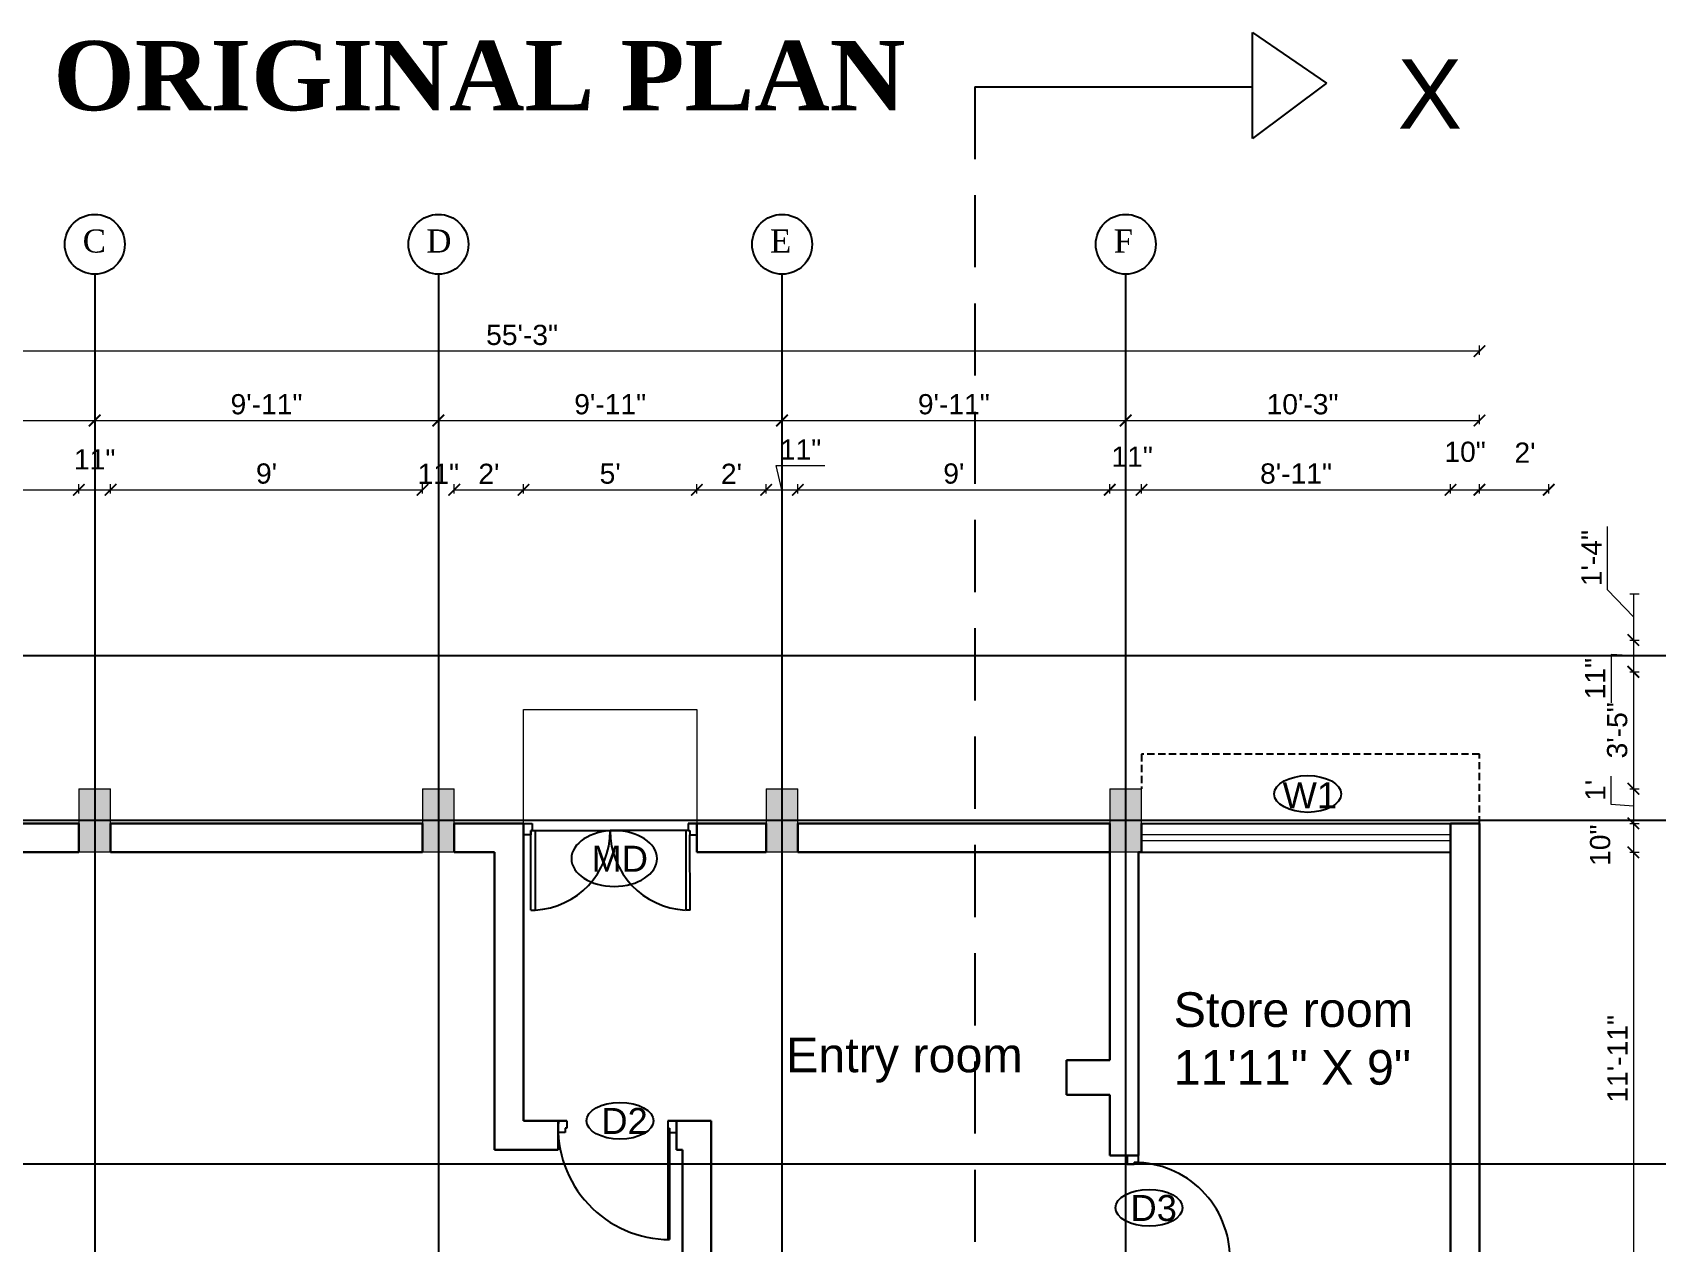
# Model space of a CAD drawing. Header units: inches. Extents: x -6800 to 96653, y -25814 to 17379.
# Drawn here: x 39382 to 39944, y 2155 to 2574 of the extents above; entities that cross this region are included whole.
import ezdxf

# ---------------------------------------------------------------- set-up
doc = ezdxf.new("R2010")
doc.units = ezdxf.units.IN
doc.header["$MEASUREMENT"] = 0
doc.header["$PDMODE"] = 34
doc.linetypes.add('CENTER2', pattern=[28.575, 19.05, -3.175, 3.175, -3.175])
doc.linetypes.add('DASHED2', pattern=[0.375, 0.25, -0.125])
for name, color, linetype, lineweight in [('dimension', 50, 'Continuous', 20), ('dimension @ 1', 50, 'Continuous', 20), ('Stairs', 60, 'Continuous', 13), ('Wall', 90, 'Continuous', 30), ('Win ele', 211, 'Continuous', 15), ('windows', 4, 'Continuous', 13)]:
    doc.layers.add(name, color=color, linetype=linetype, lineweight=lineweight)
doc.layers.add('doors', color=52, linetype='Continuous')
doc.layers.add('grid', color=251, linetype='Continuous')
doc.styles.get("Standard").update_dxf_attribs({"font": 'arial.ttf'})
doc.dimstyles.get("Standard").update_dxf_attribs({"dimtxt": 7, "dimasz": 4, "dimexe": 2, "dimexo": 2, "dimgap": 2, "dimtad": 1, "dimdec": 0, "dimzin": 0, "dimdsep": 46, "dimlunit": 4, "dimtxsty": 'Standard', "dimblk": 'ARCHTICK', "dimcen": 0.25, "dimclrd": 256, "dimclre": 256, "dimclrt": 256, "dimadec": 0, "dimazin": 0, "dimtfac": 1, "dimtdec": 0, "dimtofl": 0, "dimtmove": 0, "dimatfit": 3, "dimfxl": 1, "dimfxlon": 1, "dimtolj": 1, "dimtzin": 0, "dimlwd": -1, "dimlwe": -1, "dimarcsym": 1})

# ---------------------------------------------------------------- blocks, each defined once
blk = doc.blocks.new('_ArchTick')
at = {"color": 0, "linetype": 'ByBlock', "const_width": 0.15}
blk.add_lwpolyline([(-0.5, -0.5), (0.5, 0.5)], dxfattribs=at)
blk = doc.blocks.new('*D539')
at = {"layer": 'Defpoints', "color": 0, "transparency": 16777216}
for p in [(39403.57, 2439.4), (39403.57, 2439.4), (39284.57, 2311.86)]:
    blk.add_point(p, dxfattribs=at)
at = {"layer": 'dimension', "transparency": 16777216}
for p, q in [((39284.57, 2438.15), (39284.57, 2441.4)), ((39403.57, 2439.4), (39403.57, 2441.4)), ((39284.57, 2439.4), (39403.57, 2439.4))]:
    blk.add_line(p, q, dxfattribs=at)
at = {"layer": 'dimension', "transparency": 16777216, "xscale": 4, "yscale": 4, "zscale": 4, "rotation": 180}
blk.add_blockref('_ArchTick', (39284.57, 2439.4), dxfattribs=at)
at = {"layer": 'dimension', "transparency": 16777216, "xscale": 4, "yscale": 4, "zscale": 4}
blk.add_blockref('_ArchTick', (39403.57, 2439.4), dxfattribs=at)
at = {"layer": 'dimension', "transparency": 16777216, "insert": (39344.07, 2444.98), "char_height": 7, "attachment_point": 5}
blk.add_mtext('\\A1;9\'-11"', dxfattribs=at)
blk = doc.blocks.new('*D538')
at = {"layer": 'Defpoints', "color": 0, "transparency": 16777216}
for p in [(39403.57, 2439.4), (39522.57, 2439.4), (39522.57, 2439.4)]:
    blk.add_point(p, dxfattribs=at)
at = {"layer": 'dimension', "transparency": 16777216}
for p, q in [((39403.57, 2439.4), (39403.57, 2441.4)), ((39522.57, 2439.4), (39522.57, 2441.4)), ((39403.57, 2439.4), (39522.57, 2439.4))]:
    blk.add_line(p, q, dxfattribs=at)
at = {"layer": 'dimension', "transparency": 16777216, "xscale": 4, "yscale": 4, "zscale": 4, "rotation": 180}
blk.add_blockref('_ArchTick', (39403.57, 2439.4), dxfattribs=at)
at = {"layer": 'dimension', "transparency": 16777216, "xscale": 4, "yscale": 4, "zscale": 4}
blk.add_blockref('_ArchTick', (39522.57, 2439.4), dxfattribs=at)
at = {"layer": 'dimension', "transparency": 16777216, "insert": (39463.07, 2444.98), "char_height": 7, "attachment_point": 5}
blk.add_mtext('\\A1;9\'-11"', dxfattribs=at)
blk = doc.blocks.new('*D537')
at = {"layer": 'Defpoints', "color": 0, "transparency": 16777216}
for p in [(39522.57, 2439.4), (39641.57, 2439.4), (39641.57, 2439.4)]:
    blk.add_point(p, dxfattribs=at)
at = {"layer": 'dimension', "transparency": 16777216}
for p, q in [((39522.57, 2439.4), (39522.57, 2441.4)), ((39641.57, 2439.4), (39641.57, 2441.4)), ((39522.57, 2439.4), (39641.57, 2439.4))]:
    blk.add_line(p, q, dxfattribs=at)
at = {"layer": 'dimension', "transparency": 16777216, "xscale": 4, "yscale": 4, "zscale": 4, "rotation": 180}
blk.add_blockref('_ArchTick', (39522.57, 2439.4), dxfattribs=at)
at = {"layer": 'dimension', "transparency": 16777216, "xscale": 4, "yscale": 4, "zscale": 4}
blk.add_blockref('_ArchTick', (39641.57, 2439.4), dxfattribs=at)
at = {"layer": 'dimension', "transparency": 16777216, "insert": (39582.07, 2444.98), "char_height": 7, "attachment_point": 5}
blk.add_mtext('\\A1;9\'-11"', dxfattribs=at)
blk = doc.blocks.new('*D536')
at = {"layer": 'Defpoints', "color": 0, "transparency": 16777216}
for p in [(39641.57, 2439.4), (39760.57, 2439.4), (39760.57, 2439.4)]:
    blk.add_point(p, dxfattribs=at)
at = {"layer": 'dimension', "transparency": 16777216}
for p, q in [((39641.57, 2439.4), (39641.57, 2441.4)), ((39760.57, 2439.4), (39760.57, 2441.4)), ((39641.57, 2439.4), (39760.57, 2439.4))]:
    blk.add_line(p, q, dxfattribs=at)
at = {"layer": 'dimension', "transparency": 16777216, "xscale": 4, "yscale": 4, "zscale": 4, "rotation": 180}
blk.add_blockref('_ArchTick', (39641.57, 2439.4), dxfattribs=at)
at = {"layer": 'dimension', "transparency": 16777216, "xscale": 4, "yscale": 4, "zscale": 4}
blk.add_blockref('_ArchTick', (39760.57, 2439.4), dxfattribs=at)
at = {"layer": 'dimension', "transparency": 16777216, "insert": (39701.07, 2444.98), "char_height": 7, "attachment_point": 5}
blk.add_mtext('\\A1;9\'-11"', dxfattribs=at)
blk = doc.blocks.new('*D535')
at = {"layer": 'Defpoints', "color": 0, "transparency": 16777216}
for p in [(39760.57, 2439.4), (39883.07, 2439.4), (39883.07, 2274.31)]:
    blk.add_point(p, dxfattribs=at)
at = {"layer": 'dimension', "transparency": 16777216}
for p, q in [((39760.57, 2439.4), (39760.57, 2441.4)), ((39883.07, 2438.15), (39883.07, 2441.4)), ((39760.57, 2439.4), (39883.07, 2439.4))]:
    blk.add_line(p, q, dxfattribs=at)
at = {"layer": 'dimension', "transparency": 16777216, "xscale": 4, "yscale": 4, "zscale": 4, "rotation": 180}
blk.add_blockref('_ArchTick', (39760.57, 2439.4), dxfattribs=at)
at = {"layer": 'dimension', "transparency": 16777216, "xscale": 4, "yscale": 4, "zscale": 4}
blk.add_blockref('_ArchTick', (39883.07, 2439.4), dxfattribs=at)
at = {"layer": 'dimension', "transparency": 16777216, "insert": (39821.82, 2444.98), "char_height": 7, "attachment_point": 5}
blk.add_mtext('\\A1;10\'-3"', dxfattribs=at)
blk = doc.blocks.new('*D534')
at = {"layer": 'Defpoints', "color": 0, "transparency": 16777216}
for p in [(39220.07, 2463.4), (39220.07, 2275.31), (39883.07, 2275.31)]:
    blk.add_point(p, dxfattribs=at)
at = {"layer": 'dimension', "transparency": 16777216}
for p, q in [((39220.07, 2462.15), (39220.07, 2465.4)), ((39883.07, 2463.4), (39220.07, 2463.4)), ((39883.07, 2462.15), (39883.07, 2465.4))]:
    blk.add_line(p, q, dxfattribs=at)
at = {"layer": 'dimension', "transparency": 16777216, "xscale": 4, "yscale": 4, "zscale": 4, "rotation": 180}
blk.add_blockref('_ArchTick', (39220.07, 2463.4), dxfattribs=at)
at = {"layer": 'dimension', "transparency": 16777216, "xscale": 4, "yscale": 4, "zscale": 4}
blk.add_blockref('_ArchTick', (39883.07, 2463.4), dxfattribs=at)
at = {"layer": 'dimension', "transparency": 16777216, "insert": (39551.57, 2468.98), "char_height": 7, "attachment_point": 5}
blk.add_mtext('\\A1;55\'-3"', dxfattribs=at)
blk = doc.blocks.new('*D530')
at = {"layer": 'Defpoints', "color": 0, "transparency": 16777216}
for p in [(39398.07, 2415.4), (39290.07, 2289.86), (39398.07, 2289.86)]:
    blk.add_point(p, dxfattribs=at)
at = {"layer": 'dimension', "transparency": 16777216}
for p, q in [((39290.07, 2414.15), (39290.07, 2417.4)), ((39290.07, 2415.4), (39398.07, 2415.4)), ((39398.07, 2414.15), (39398.07, 2417.4))]:
    blk.add_line(p, q, dxfattribs=at)
at = {"layer": 'dimension', "transparency": 16777216, "xscale": 4, "yscale": 4, "zscale": 4, "rotation": 180}
blk.add_blockref('_ArchTick', (39290.07, 2415.4), dxfattribs=at)
at = {"layer": 'dimension', "transparency": 16777216, "xscale": 4, "yscale": 4, "zscale": 4}
blk.add_blockref('_ArchTick', (39398.07, 2415.4), dxfattribs=at)
at = {"layer": 'dimension', "transparency": 16777216, "insert": (39344.07, 2420.98), "char_height": 7, "attachment_point": 5}
blk.add_mtext("\\A1;9'", dxfattribs=at)
blk = doc.blocks.new('*D529')
at = {"layer": 'Defpoints', "color": 0, "transparency": 16777216}
for p in [(39409.07, 2415.4), (39398.07, 2289.86), (39409.07, 2289.86)]:
    blk.add_point(p, dxfattribs=at)
at = {"layer": 'dimension', "transparency": 16777216}
for p, q in [((39398.07, 2414.15), (39398.07, 2417.4)), ((39398.07, 2415.4), (39409.07, 2415.4)), ((39409.07, 2414.15), (39409.07, 2417.4))]:
    blk.add_line(p, q, dxfattribs=at)
at = {"layer": 'dimension', "transparency": 16777216, "xscale": 4, "yscale": 4, "zscale": 4, "rotation": 180}
blk.add_blockref('_ArchTick', (39398.07, 2415.4), dxfattribs=at)
at = {"layer": 'dimension', "transparency": 16777216, "xscale": 4, "yscale": 4, "zscale": 4}
blk.add_blockref('_ArchTick', (39409.07, 2415.4), dxfattribs=at)
at = {"layer": 'dimension', "transparency": 16777216, "insert": (39403.57, 2425.94), "char_height": 7, "attachment_point": 5}
blk.add_mtext('\\A1;11"', dxfattribs=at)
blk = doc.blocks.new('*D528')
at = {"layer": 'Defpoints', "color": 0, "transparency": 16777216}
for p in [(39517.07, 2415.4), (39409.07, 2289.86), (39517.07, 2289.86)]:
    blk.add_point(p, dxfattribs=at)
at = {"layer": 'dimension', "transparency": 16777216}
for p, q in [((39409.07, 2414.15), (39409.07, 2417.4)), ((39409.07, 2415.4), (39517.07, 2415.4)), ((39517.07, 2414.15), (39517.07, 2417.4))]:
    blk.add_line(p, q, dxfattribs=at)
at = {"layer": 'dimension', "transparency": 16777216, "xscale": 4, "yscale": 4, "zscale": 4, "rotation": 180}
blk.add_blockref('_ArchTick', (39409.07, 2415.4), dxfattribs=at)
at = {"layer": 'dimension', "transparency": 16777216, "xscale": 4, "yscale": 4, "zscale": 4}
blk.add_blockref('_ArchTick', (39517.07, 2415.4), dxfattribs=at)
at = {"layer": 'dimension', "transparency": 16777216, "insert": (39463.07, 2420.98), "char_height": 7, "attachment_point": 5}
blk.add_mtext("\\A1;9'", dxfattribs=at)
blk = doc.blocks.new('*D527')
at = {"layer": 'Defpoints', "color": 0, "transparency": 16777216}
for p in [(39528.07, 2415.4), (39517.07, 2289.86), (39528.07, 2289.86)]:
    blk.add_point(p, dxfattribs=at)
at = {"layer": 'dimension', "transparency": 16777216}
for p, q in [((39517.07, 2414.15), (39517.07, 2417.4)), ((39528.07, 2414.15), (39528.07, 2417.4))]:
    blk.add_line(p, q, dxfattribs=at)
at = {"layer": 'dimension', "transparency": 16777216, "insert": (39522.57, 2420.92), "char_height": 7, "attachment_point": 5}
blk.add_mtext('\\A1;11"', dxfattribs=at)
blk = doc.blocks.new('*D526')
at = {"layer": 'Defpoints', "color": 0, "transparency": 16777216}
for p in [(39552.07, 2415.4), (39552.07, 2299.86), (39528.07, 2289.86)]:
    blk.add_point(p, dxfattribs=at)
at = {"layer": 'dimension', "transparency": 16777216}
for p, q in [((39528.07, 2414.15), (39528.07, 2417.4)), ((39528.07, 2415.4), (39552.07, 2415.4)), ((39552.07, 2414.15), (39552.07, 2417.4))]:
    blk.add_line(p, q, dxfattribs=at)
at = {"layer": 'dimension', "transparency": 16777216, "xscale": 4, "yscale": 4, "zscale": 4, "rotation": 180}
blk.add_blockref('_ArchTick', (39528.07, 2415.4), dxfattribs=at)
at = {"layer": 'dimension', "transparency": 16777216, "xscale": 4, "yscale": 4, "zscale": 4}
blk.add_blockref('_ArchTick', (39552.07, 2415.4), dxfattribs=at)
at = {"layer": 'dimension', "transparency": 16777216, "insert": (39540.07, 2420.92), "char_height": 7, "attachment_point": 5}
blk.add_mtext("\\A1;2'", dxfattribs=at)
blk = doc.blocks.new('*D525')
at = {"layer": 'Defpoints', "color": 0, "transparency": 16777216}
for p in [(39612.07, 2415.4), (39552.07, 2299.86), (39612.07, 2289.86)]:
    blk.add_point(p, dxfattribs=at)
at = {"layer": 'dimension', "transparency": 16777216}
for p, q in [((39552.07, 2414.15), (39552.07, 2417.4)), ((39552.07, 2415.4), (39612.07, 2415.4)), ((39612.07, 2414.15), (39612.07, 2417.4))]:
    blk.add_line(p, q, dxfattribs=at)
at = {"layer": 'dimension', "transparency": 16777216, "xscale": 4, "yscale": 4, "zscale": 4, "rotation": 180}
blk.add_blockref('_ArchTick', (39552.07, 2415.4), dxfattribs=at)
at = {"layer": 'dimension', "transparency": 16777216, "xscale": 4, "yscale": 4, "zscale": 4}
blk.add_blockref('_ArchTick', (39612.07, 2415.4), dxfattribs=at)
at = {"layer": 'dimension', "transparency": 16777216, "insert": (39582.07, 2420.96), "char_height": 7, "attachment_point": 5}
blk.add_mtext("\\A1;5'", dxfattribs=at)
blk = doc.blocks.new('*D524')
at = {"layer": 'Defpoints', "color": 0, "transparency": 16777216}
for p in [(39636.07, 2415.4), (39612.07, 2289.86), (39636.07, 2289.86)]:
    blk.add_point(p, dxfattribs=at)
at = {"layer": 'dimension', "transparency": 16777216}
for p, q in [((39612.07, 2414.15), (39612.07, 2417.4)), ((39612.07, 2415.4), (39636.07, 2415.4)), ((39636.07, 2414.15), (39636.07, 2417.4))]:
    blk.add_line(p, q, dxfattribs=at)
at = {"layer": 'dimension', "transparency": 16777216, "xscale": 4, "yscale": 4, "zscale": 4, "rotation": 180}
blk.add_blockref('_ArchTick', (39612.07, 2415.4), dxfattribs=at)
at = {"layer": 'dimension', "transparency": 16777216, "xscale": 4, "yscale": 4, "zscale": 4}
blk.add_blockref('_ArchTick', (39636.07, 2415.4), dxfattribs=at)
at = {"layer": 'dimension', "transparency": 16777216, "insert": (39624.07, 2420.92), "char_height": 7, "attachment_point": 5}
blk.add_mtext("\\A1;2'", dxfattribs=at)
blk = doc.blocks.new('*D523')
at = {"layer": 'Defpoints', "color": 0, "transparency": 16777216}
for p in [(39647.07, 2415.4), (39636.07, 2289.86), (39647.07, 2289.86)]:
    blk.add_point(p, dxfattribs=at)
at = {"layer": 'dimension', "transparency": 16777216}
for p, q in [((39641.57, 2415.4), (39639.57, 2423.82)), ((39639.57, 2423.82), (39656.4, 2423.82)), ((39636.07, 2414.15), (39636.07, 2417.4)), ((39636.07, 2415.4), (39647.07, 2415.4)), ((39647.07, 2414.15), (39647.07, 2417.4))]:
    blk.add_line(p, q, dxfattribs=at)
at = {"layer": 'dimension', "transparency": 16777216, "xscale": 4, "yscale": 4, "zscale": 4, "rotation": 180}
blk.add_blockref('_ArchTick', (39636.07, 2415.4), dxfattribs=at)
at = {"layer": 'dimension', "transparency": 16777216, "xscale": 4, "yscale": 4, "zscale": 4}
blk.add_blockref('_ArchTick', (39647.07, 2415.4), dxfattribs=at)
at = {"layer": 'dimension', "transparency": 16777216, "insert": (39647.99, 2429.34), "char_height": 7, "attachment_point": 5}
blk.add_mtext('\\A1;11"', dxfattribs=at)
blk = doc.blocks.new('*D522')
at = {"layer": 'Defpoints', "color": 0, "transparency": 16777216}
for p in [(39755.07, 2415.4), (39647.07, 2289.86), (39755.07, 2289.86)]:
    blk.add_point(p, dxfattribs=at)
at = {"layer": 'dimension', "transparency": 16777216}
for p, q in [((39647.07, 2414.15), (39647.07, 2417.4)), ((39647.07, 2415.4), (39755.07, 2415.4)), ((39755.07, 2414.15), (39755.07, 2417.4))]:
    blk.add_line(p, q, dxfattribs=at)
at = {"layer": 'dimension', "transparency": 16777216, "xscale": 4, "yscale": 4, "zscale": 4, "rotation": 180}
blk.add_blockref('_ArchTick', (39647.07, 2415.4), dxfattribs=at)
at = {"layer": 'dimension', "transparency": 16777216, "xscale": 4, "yscale": 4, "zscale": 4}
blk.add_blockref('_ArchTick', (39755.07, 2415.4), dxfattribs=at)
at = {"layer": 'dimension', "transparency": 16777216, "insert": (39701.07, 2420.98), "char_height": 7, "attachment_point": 5}
blk.add_mtext("\\A1;9'", dxfattribs=at)
blk = doc.blocks.new('*D521')
at = {"layer": 'Defpoints', "color": 0, "transparency": 16777216}
for p in [(39766.07, 2415.4), (39755.07, 2274.31), (39766.07, 2274.31)]:
    blk.add_point(p, dxfattribs=at)
at = {"layer": 'dimension', "transparency": 16777216}
for p, q in [((39755.07, 2414.15), (39755.07, 2417.4)), ((39755.07, 2415.4), (39766.07, 2415.4)), ((39766.07, 2414.15), (39766.07, 2417.4))]:
    blk.add_line(p, q, dxfattribs=at)
at = {"layer": 'dimension', "transparency": 16777216, "xscale": 4, "yscale": 4, "zscale": 4, "rotation": 180}
blk.add_blockref('_ArchTick', (39755.07, 2415.4), dxfattribs=at)
at = {"layer": 'dimension', "transparency": 16777216, "xscale": 4, "yscale": 4, "zscale": 4}
blk.add_blockref('_ArchTick', (39766.07, 2415.4), dxfattribs=at)
at = {"layer": 'dimension', "transparency": 16777216, "insert": (39762.82, 2426.85), "char_height": 7, "attachment_point": 5}
blk.add_mtext('\\A1;11"', dxfattribs=at)
blk = doc.blocks.new('*D520')
at = {"layer": 'Defpoints', "color": 0, "transparency": 16777216}
for p in [(39873.07, 2415.4), (39766.07, 2274.31), (39873.07, 2274.31)]:
    blk.add_point(p, dxfattribs=at)
at = {"layer": 'dimension', "transparency": 16777216}
for p, q in [((39766.07, 2414.15), (39766.07, 2417.4)), ((39766.07, 2415.4), (39873.07, 2415.4)), ((39873.07, 2414.15), (39873.07, 2417.4))]:
    blk.add_line(p, q, dxfattribs=at)
at = {"layer": 'dimension', "transparency": 16777216, "xscale": 4, "yscale": 4, "zscale": 4, "rotation": 180}
blk.add_blockref('_ArchTick', (39766.07, 2415.4), dxfattribs=at)
at = {"layer": 'dimension', "transparency": 16777216, "xscale": 4, "yscale": 4, "zscale": 4}
blk.add_blockref('_ArchTick', (39873.07, 2415.4), dxfattribs=at)
at = {"layer": 'dimension', "transparency": 16777216, "insert": (39819.57, 2420.98), "char_height": 7, "attachment_point": 5}
blk.add_mtext('\\A1;8\'-11"', dxfattribs=at)
blk = doc.blocks.new('*D519')
at = {"layer": 'Defpoints', "color": 0, "transparency": 16777216}
for p in [(39883.07, 2415.4), (39873.07, 2274.31), (39883.07, 2274.31)]:
    blk.add_point(p, dxfattribs=at)
at = {"layer": 'dimension', "transparency": 16777216}
for p, q in [((39873.07, 2414.15), (39873.07, 2417.4)), ((39873.07, 2415.4), (39883.07, 2415.4)), ((39883.07, 2414.15), (39883.07, 2417.4))]:
    blk.add_line(p, q, dxfattribs=at)
at = {"layer": 'dimension', "transparency": 16777216, "xscale": 4, "yscale": 4, "zscale": 4, "rotation": 180}
blk.add_blockref('_ArchTick', (39873.07, 2415.4), dxfattribs=at)
at = {"layer": 'dimension', "transparency": 16777216, "xscale": 4, "yscale": 4, "zscale": 4}
blk.add_blockref('_ArchTick', (39883.07, 2415.4), dxfattribs=at)
at = {"layer": 'dimension', "transparency": 16777216, "insert": (39878.1, 2428.51), "char_height": 7, "attachment_point": 5}
blk.add_mtext('\\A1;10"', dxfattribs=at)
blk = doc.blocks.new('*D513')
at = {"layer": 'Defpoints', "color": 0, "transparency": 16777216}
for p in [(39257.44, 2379.36), (39984.37, 2379.36), (39257.44, 1893.36)]:
    blk.add_point(p, dxfattribs=at)
at = {"layer": 'dimension', "transparency": 16777216}
for p, q in [((39983.12, 2379.36), (39986.37, 2379.36)), ((39984.37, 1893.36), (39984.37, 2379.36)), ((39983.12, 1893.36), (39986.37, 1893.36))]:
    blk.add_line(p, q, dxfattribs=at)
at = {"layer": 'dimension', "transparency": 16777216, "xscale": 4, "yscale": 4, "zscale": 4}
for p, rotation in [((39984.37, 2379.36), 90), ((39984.37, 1893.36), 270)]:
    blk.add_blockref('_ArchTick', p, dxfattribs=dict(at, rotation=rotation))
at = {"layer": 'dimension', "transparency": 16777216, "insert": (39978.8, 2136.36), "char_height": 7, "attachment_point": 5, "rotation": 90}
blk.add_mtext('\\A1;40\'-6"', dxfattribs=at)
blk = doc.blocks.new('*D506')
at = {"layer": 'Defpoints', "color": 0, "transparency": 16777216}
for p in [(39257.44, 2379.36), (39257.44, 2363.36), (39936.37, 2363.36)]:
    blk.add_point(p, dxfattribs=at)
at = {"layer": 'dimension', "transparency": 16777216}
for p, q in [((39927.43, 2380.76), (39927.43, 2402.71)), ((39936.37, 2371.36), (39927.43, 2380.76)), ((39935.12, 2379.36), (39938.37, 2379.36)), ((39936.37, 2379.36), (39936.37, 2363.36)), ((39935.12, 2363.36), (39938.37, 2363.36))]:
    blk.add_line(p, q, dxfattribs=at)
at = {"layer": 'dimension', "transparency": 16777216, "insert": (39921.91, 2391.74), "char_height": 7, "attachment_point": 5, "rotation": 90}
blk.add_mtext('\\A1;1\'-4"', dxfattribs=at)
blk = doc.blocks.new('*D505')
at = {"layer": 'Defpoints', "color": 0, "transparency": 16777216}
for p in [(39279.07, 2363.36), (39279.07, 2352.36), (39936.37, 2352.36)]:
    blk.add_point(p, dxfattribs=at)
at = {"layer": 'dimension', "transparency": 16777216}
for p, q in [((39935.12, 2363.36), (39938.37, 2363.36)), ((39936.37, 2363.36), (39936.37, 2352.36)), ((39936.37, 2357.86), (39928.66, 2358.41)), ((39928.66, 2358.41), (39928.66, 2341.58)), ((39935.12, 2352.36), (39938.37, 2352.36))]:
    blk.add_line(p, q, dxfattribs=at)
at = {"layer": 'dimension', "transparency": 16777216, "xscale": 4, "yscale": 4, "zscale": 4}
for p, rotation in [((39936.37, 2363.36), 90), ((39936.37, 2352.36), 270)]:
    blk.add_blockref('_ArchTick', p, dxfattribs=dict(at, rotation=rotation))
at = {"layer": 'dimension', "transparency": 16777216, "insert": (39923.15, 2350), "char_height": 7, "attachment_point": 5, "rotation": 90}
blk.add_mtext('\\A1;11"', dxfattribs=at)
blk = doc.blocks.new('*D504')
at = {"layer": 'Defpoints', "color": 0, "transparency": 16777216}
for p in [(39279.07, 2352.36), (39279.07, 2311.86), (39936.37, 2311.86)]:
    blk.add_point(p, dxfattribs=at)
at = {"layer": 'dimension', "transparency": 16777216}
for p, q in [((39935.12, 2352.36), (39938.37, 2352.36)), ((39936.37, 2352.36), (39936.37, 2311.86)), ((39935.12, 2311.86), (39938.37, 2311.86))]:
    blk.add_line(p, q, dxfattribs=at)
at = {"layer": 'dimension', "transparency": 16777216, "xscale": 4, "yscale": 4, "zscale": 4}
for p, rotation in [((39936.37, 2352.36), 90), ((39936.37, 2311.86), 270)]:
    blk.add_blockref('_ArchTick', p, dxfattribs=dict(at, rotation=rotation))
at = {"layer": 'dimension', "transparency": 16777216, "insert": (39930.8, 2332.11), "char_height": 7, "attachment_point": 5, "rotation": 90}
blk.add_mtext('\\A1;3\'-5"', dxfattribs=at)
blk = doc.blocks.new('*D503')
at = {"layer": 'Defpoints', "color": 0, "transparency": 16777216}
for p in [(39279.07, 2311.86), (39861.44, 2299.86), (39936.37, 2299.86)]:
    blk.add_point(p, dxfattribs=at)
at = {"layer": 'dimension', "transparency": 16777216}
for p, q in [((39928.7, 2306.44), (39928.7, 2316.22)), ((39935.12, 2311.86), (39938.37, 2311.86)), ((39936.37, 2311.86), (39936.37, 2299.86)), ((39936.37, 2305.86), (39928.7, 2306.44)), ((39935.12, 2299.86), (39938.37, 2299.86))]:
    blk.add_line(p, q, dxfattribs=at)
at = {"layer": 'dimension', "transparency": 16777216, "xscale": 4, "yscale": 4, "zscale": 4}
for p, rotation in [((39936.37, 2311.86), 90), ((39936.37, 2299.86), 270)]:
    blk.add_blockref('_ArchTick', p, dxfattribs=dict(at, rotation=rotation))
at = {"layer": 'dimension', "transparency": 16777216, "insert": (39923.19, 2311.33), "char_height": 7, "attachment_point": 5, "rotation": 90}
blk.add_mtext("\\A1;1'", dxfattribs=at)
blk = doc.blocks.new('*D502')
at = {"layer": 'Defpoints', "color": 0, "transparency": 16777216}
for p in [(39861.44, 2299.86), (39744.44, 2289.86), (39936.37, 2289.86)]:
    blk.add_point(p, dxfattribs=at)
at = {"layer": 'dimension', "transparency": 16777216}
for p, q in [((39935.12, 2299.86), (39938.37, 2299.86)), ((39936.37, 2299.86), (39936.37, 2289.86)), ((39935.12, 2289.86), (39938.37, 2289.86))]:
    blk.add_line(p, q, dxfattribs=at)
at = {"layer": 'dimension', "transparency": 16777216, "xscale": 4, "yscale": 4, "zscale": 4}
for p, rotation in [((39936.37, 2299.86), 90), ((39936.37, 2289.86), 270)]:
    blk.add_blockref('_ArchTick', p, dxfattribs=dict(at, rotation=rotation))
at = {"layer": 'dimension', "transparency": 16777216, "insert": (39924.91, 2292.32), "char_height": 7, "attachment_point": 5, "rotation": 90}
blk.add_mtext('\\A1;10"', dxfattribs=at)
blk = doc.blocks.new('*D501')
at = {"layer": 'Defpoints', "color": 0, "transparency": 16777216}
for p in [(39744.44, 2289.86), (39851.44, 2146.86), (39936.37, 2146.86)]:
    blk.add_point(p, dxfattribs=at)
at = {"layer": 'dimension', "transparency": 16777216}
for p, q in [((39935.12, 2289.86), (39938.37, 2289.86)), ((39936.37, 2289.86), (39936.37, 2146.86)), ((39935.12, 2146.86), (39938.37, 2146.86))]:
    blk.add_line(p, q, dxfattribs=at)
at = {"layer": 'dimension', "transparency": 16777216, "xscale": 4, "yscale": 4, "zscale": 4}
for p, rotation in [((39936.37, 2289.86), 90), ((39936.37, 2146.86), 270)]:
    blk.add_blockref('_ArchTick', p, dxfattribs=dict(at, rotation=rotation))
at = {"layer": 'dimension', "transparency": 16777216, "insert": (39930.86, 2218.36), "char_height": 7, "attachment_point": 5, "rotation": 90}
blk.add_mtext('\\A1;11\'-11"', dxfattribs=at)
blk = doc.blocks.new('*D487')
at = {"layer": 'Defpoints', "color": 0, "transparency": 16777216}
for p in [(39147.26, 2176.36), (39220.07, 2176.36), (39607.07, 2073.86)]:
    blk.add_point(p, dxfattribs=at)
at = {"layer": 'dimension', "transparency": 16777216}
for p, q in [((39148.51, 2176.36), (39145.26, 2176.36)), ((39147.26, 2073.86), (39147.26, 2176.36)), ((39148.51, 2073.86), (39145.26, 2073.86))]:
    blk.add_line(p, q, dxfattribs=at)
at = {"layer": 'dimension', "transparency": 16777216, "xscale": 4, "yscale": 4, "zscale": 4}
for p, rotation in [((39147.26, 2176.36), 90), ((39147.26, 2073.86), 270)]:
    blk.add_blockref('_ArchTick', p, dxfattribs=dict(at, rotation=rotation))
at = {"layer": 'dimension', "transparency": 16777216, "insert": (39141.69, 2125.11), "char_height": 7, "attachment_point": 5, "rotation": 90}
blk.add_mtext('\\A1;8\'-7"', dxfattribs=at)
blk = doc.blocks.new('*D454')
at = {"layer": 'Defpoints', "color": 0, "transparency": 16777216}
for p in [(39907.07, 2415.4), (39883.07, 2123.86), (39907.07, 2123.86)]:
    blk.add_point(p, dxfattribs=at)
at = {"layer": 'dimension', "transparency": 16777216}
for p, q in [((39883.07, 2414.15), (39883.07, 2417.4)), ((39883.07, 2415.4), (39907.07, 2415.4)), ((39907.07, 2414.15), (39907.07, 2417.4))]:
    blk.add_line(p, q, dxfattribs=at)
at = {"layer": 'dimension', "transparency": 16777216, "xscale": 4, "yscale": 4, "zscale": 4, "rotation": 180}
blk.add_blockref('_ArchTick', (39883.07, 2415.4), dxfattribs=at)
at = {"layer": 'dimension', "transparency": 16777216, "xscale": 4, "yscale": 4, "zscale": 4}
blk.add_blockref('_ArchTick', (39907.07, 2415.4), dxfattribs=at)
at = {"layer": 'dimension', "transparency": 16777216, "insert": (39898.85, 2428.26), "char_height": 7, "attachment_point": 5}
blk.add_mtext("\\A1;2'", dxfattribs=at)

msp = doc.modelspace()

# ---------------------------------------------------------------- hatches: boundary and pattern name
at = {"layer": 'windows', "true_color": 0x9898cc, "transparency": 33554687}
h = msp.add_hatch(color=253, dxfattribs=at)
h.dxf.hatch_style = 1
h.paths.add_polyline_path([(39231.07, 2363.36), (39220.07, 2363.36), (39220.07, 2352.36), (39231.07, 2352.36)])
h.paths.add_polyline_path([(39290.07, 2363.36), (39279.07, 2363.36), (39279.07, 2352.36), (39290.07, 2352.36)])
h.paths.add_polyline_path([(39290.07, 2311.86), (39279.07, 2311.86), (39279.07, 2289.86), (39290.07, 2289.86)])
h.paths.add_polyline_path([(39231.07, 2306.36), (39220.07, 2306.36), (39220.07, 2295.36), (39231.07, 2295.36)])
h.paths.add_polyline_path([(39231.07, 2187.36), (39220.07, 2187.36), (39220.07, 2176.36), (39231.07, 2176.36)])
h.paths.add_polyline_path([(39231.07, 2068.36), (39220.07, 2068.36), (39220.07, 2057.36), (39231.07, 2057.36)])
h.paths.add_polyline_path([(39231.07, 1949.36), (39220.07, 1949.36), (39220.07, 1938.36), (39231.07, 1938.36)])
h.paths.add_polyline_path([(39290.07, 1953.86), (39279.07, 1953.86), (39279.07, 1931.86), (39290.07, 1931.86)])
h.paths.add_polyline_path([(39231.07, 1904.36), (39220.07, 1904.36), (39220.07, 1893.36), (39231.07, 1893.36)])
h.paths.add_polyline_path([(39290.07, 1904.36), (39279.07, 1904.36), (39279.07, 1893.36), (39290.07, 1893.36)])
h.paths.add_polyline_path([(39409.07, 1953.86), (39398.07, 1953.86), (39398.07, 1931.86), (39409.07, 1931.86)])
h.paths.add_polyline_path([(39528.07, 1953.86), (39517.07, 1953.86), (39517.07, 1931.86), (39528.07, 1931.86)])
h.paths.add_polyline_path([(39647.07, 1953.86), (39636.07, 1953.86), (39636.07, 1931.86), (39647.07, 1931.86)])
h.paths.add_polyline_path([(39766.07, 1953.86), (39755.07, 1953.86), (39755.07, 1931.86), (39766.07, 1931.86)])
h.paths.add_polyline_path([(39766.07, 2311.86), (39755.07, 2311.86), (39755.07, 2289.86), (39766.07, 2289.86)])
h.paths.add_polyline_path([(39647.07, 2311.86), (39636.07, 2311.86), (39636.07, 2289.86), (39647.07, 2289.86)])
h.paths.add_polyline_path([(39528.07, 2311.86), (39517.07, 2311.86), (39517.07, 2289.86), (39528.07, 2289.86)])
h.paths.add_polyline_path([(39409.07, 2311.86), (39398.07, 2311.86), (39398.07, 2289.86), (39409.07, 2289.86)])

# ---------------------------------------------------------------- linework, layer by layer
at = {"color": 5, "transparency": 33554687}
for p, q in [((39804.44, 2554.94), (39804.44, 2573.75)), ((39804.44, 2573.75), (39830.07, 2556.26)), ((39708.34, 2554.94), (39804.44, 2554.94)), ((39830.07, 2556.26), (39804.44, 2537.02)), ((39804.44, 2537.02), (39804.44, 2554.94))]:
    msp.add_line(p, q, dxfattribs=at)
at = {"color": 5, "linetype": 'DASHED2', "ltscale": 100, "transparency": 33554687}
msp.add_line((39708.34, 2554.94), (39708.34, 1700.45), dxfattribs=at)
at = {"linetype": 'DASHED2', "ltscale": 10, "transparency": 33554687}
for p, q in [((39883.07, 2323.86), (39766.07, 2323.86)), ((39766.07, 2323.86), (39766.07, 2311.86)), ((39883.07, 2299.86), (39883.07, 2323.86))]:
    msp.add_line(p, q, dxfattribs=at)
at = {"transparency": 33554687}
for p, q in [((39766.07, 2299.86), (39873.07, 2299.86)), ((39766.07, 2289.86), (39873.07, 2289.86))]:
    msp.add_line(p, q, dxfattribs=at)
for centre, major_axis, ratio, start_param, end_param in [((39823.62, 2310.06), (-11.6, 0), 0.548548, -3.141592653589793, 3.141592653589793), ((39583.49, 2287.7), (14.83, 0), 0.649303, -6.283185, 0), ((39585.46, 2196.9), (-11.6, 0), 0.548548, -3.141592653589793, 3.141592653589793), ((39768.68, 2166.76), (-11.6, 0), 0.548548, -3.141592653589793, 3.141592653589793)]:
    msp.add_ellipse(centre, major_axis=major_axis, ratio=ratio, start_param=start_param, end_param=end_param, dxfattribs=at)
at = {"layer": 'doors', "transparency": 33554687}
for p, q in [((39552.07, 2299.86), (39552.07, 2295.86)), ((39552.07, 2299.86), (39555.07, 2299.86)), ((39552.07, 2299.86), (39555.07, 2299.86)), ((39554.57, 2295.86), (39552.07, 2295.86)), ((39554.57, 2297.36), (39554.57, 2295.86)), ((39555.07, 2297.36), (39554.57, 2297.36)), ((39554.57, 2269.86), (39554.57, 2297.36)), ((39555.07, 2299.86), (39555.07, 2297.36)), ((39555.07, 2297.36), (39556.07, 2297.36)), ((39555.07, 2297.36), (39582.12, 2297.36)), ((39556.07, 2297.36), (39556.07, 2269.82)), ((39582.07, 2295.86), (39582.07, 2297.36)), ((39609.16, 2297.36), (39582.12, 2297.36)), ((39608.24, 2297.36), (39608.24, 2269.82)), ((39609.24, 2297.36), (39608.24, 2297.36)), ((39609.07, 2299.86), (39612.07, 2299.86)), ((39612.07, 2299.86), (39609.07, 2299.86)), ((39609.07, 2299.86), (39609.07, 2297.36)), ((39609.07, 2297.36), (39609.57, 2297.36)), ((39609.16, 2297.36), (39609.66, 2297.36)), ((39609.66, 2297.36), (39609.66, 2295.86)), ((39609.66, 2295.86), (39612.07, 2295.86)), ((39609.74, 2269.86), (39609.66, 2295.86)), ((39612.07, 2299.86), (39612.07, 2295.86)), ((39554.57, 2269.86), (39556.07, 2269.86)), ((39609.74, 2269.86), (39608.24, 2269.86)), ((39567.07, 2196.86), (39564.07, 2196.86)), ((39564.07, 2196.86), (39564.07, 2192.86)), ((39564.07, 2196.86), (39567.07, 2196.86)), ((39566.49, 2194.36), (39566.49, 2192.86)), ((39566.99, 2194.36), (39566.49, 2194.36)), ((39567.07, 2194.36), (39566.57, 2194.36)), ((39567.07, 2196.86), (39567.07, 2194.36)), ((39602.07, 2196.86), (39605.07, 2196.86)), ((39605.07, 2196.86), (39602.07, 2196.86)), ((39602.07, 2196.86), (39602.07, 2194.36)), ((39602.07, 2194.36), (39602.57, 2194.36)), ((39602.07, 2194.36), (39602.07, 2155.78)), ((39602.16, 2194.36), (39602.66, 2194.36)), ((39602.66, 2194.36), (39602.66, 2192.86)), ((39605.07, 2196.86), (39605.07, 2192.86)), ((39566.49, 2192.86), (39564.07, 2192.86)), ((39602.66, 2192.86), (39605.07, 2192.86)), ((39602.66, 2192.86), (39602.66, 2155.78)), ((39761.07, 2181.86), (39761.07, 2184.86)), ((39761.07, 2184.86), (39765.07, 2184.86)), ((39761.07, 2184.86), (39761.07, 2181.86)), ((39763.57, 2182.44), (39765.07, 2182.44)), ((39763.57, 2181.94), (39763.57, 2182.44)), ((39763.57, 2181.86), (39763.57, 2182.36)), ((39765.07, 2182.44), (39765.07, 2184.86)), ((39761.07, 2181.86), (39763.57, 2181.86))]:
    msp.add_line(p, q, dxfattribs=at)
for centre, radius, start, end in [((39554.61, 2297.29), 27.47, 273.0602, 0.1518), ((39609.54, 2297.29), 27.47, 179.8481, 266.9398), ((39602.66, 2194.36), 38.58, 176.2848, 270), ((39763.57, 2149.36), 33.08, 359.8584, 90)]:
    msp.add_arc(centre, radius, start, end, dxfattribs=at)
at = {"layer": 'grid', "linetype": 'CENTER2', "ltscale": 100, "transparency": 33554687}
for p, q in [((39403.57, 2490.03), (39403.57, 1778.02)), ((39522.57, 2490.03), (39522.57, 1778.02)), ((39641.57, 2490.03), (39641.57, 1778.02)), ((39760.57, 2490.03), (39760.57, 1778.02)), ((40016.49, 2357.86), (39071.63, 2357.86)), ((40010.99, 2300.86), (39066.13, 2300.86)), ((40010.99, 2181.86), (39066.13, 2181.86))]:
    msp.add_line(p, q, dxfattribs=at)
at = {"layer": 'grid', "ltscale": 10, "transparency": 33554687}
for centre in [(39403.6, 2500.4), (39522.6, 2500.4), (39641.6, 2500.4), (39760.6, 2500.4)]:
    msp.add_circle(centre, 10.37, dxfattribs=at)
at = {"layer": 'Stairs'}
for p, q in [((39552.07, 2299.86), (39552.07, 2339.36)), ((39552.07, 2339.36), (39612.07, 2339.36)), ((39612.07, 2339.36), (39612.07, 2299.86))]:
    msp.add_line(p, q, dxfattribs=at)
at = {"layer": 'Wall'}
for p, q in [((39290.07, 2299.86), (39398.07, 2299.86)), ((39398.07, 2299.86), (39398.07, 2289.86)), ((39409.07, 2299.86), (39517.07, 2299.86)), ((39409.07, 2299.86), (39409.07, 2289.86)), ((39517.07, 2299.86), (39517.07, 2289.86)), ((39528.07, 2299.86), (39552.07, 2299.86)), ((39528.07, 2289.86), (39528.07, 2299.86)), ((39552.07, 2299.86), (39552.07, 2289.86)), ((39612.07, 2299.86), (39636.07, 2299.86)), ((39612.07, 2299.86), (39612.07, 2289.86)), ((39636.07, 2299.86), (39636.07, 2289.86)), ((39647.07, 2299.86), (39755.07, 2299.86)), ((39647.07, 2299.86), (39647.07, 2289.86)), ((39755.07, 2299.86), (39755.07, 2289.86)), ((39766.07, 2299.86), (39766.07, 2295.86)), ((39766.07, 2295.86), (39766.07, 2289.86)), ((39873.07, 2289.86), (39873.07, 2299.86)), ((39883.07, 2299.86), (39873.07, 2299.86)), ((39883.07, 2299.86), (39883.07, 2117.86)), ((39290.07, 2289.86), (39398.07, 2289.86)), ((39409.07, 2289.86), (39517.07, 2289.86)), ((39528.07, 2289.86), (39542.07, 2289.86)), ((39542.07, 2289.86), (39542.07, 2186.86)), ((39552.07, 2289.86), (39552.07, 2196.86)), ((39612.07, 2289.86), (39636.07, 2289.86)), ((39647.07, 2289.86), (39755.07, 2289.86)), ((39755.07, 2289.86), (39755.07, 2217.86)), ((39765.07, 2289.86), (39765.07, 2184.86)), ((39765.07, 2289.86), (39766.07, 2289.86)), ((39873.07, 2289.86), (39873.07, 2117.86)), ((39740.07, 2217.86), (39755.07, 2217.86)), ((39740.07, 2217.86), (39740.07, 2205.86)), ((39740.07, 2205.86), (39755.07, 2205.86)), ((39755.07, 2205.86), (39755.07, 2184.86)), ((39552.07, 2196.86), (39564.07, 2196.86)), ((39564.07, 2196.86), (39564.07, 2186.86)), ((39605.07, 2196.86), (39605.07, 2186.86)), ((39605.07, 2196.86), (39617.07, 2196.86)), ((39617.07, 2196.86), (39617.07, 2083.86)), ((39564.07, 2186.86), (39542.07, 2186.86)), ((39605.07, 2186.86), (39607.07, 2186.86)), ((39607.07, 2186.86), (39607.07, 2073.86)), ((39755.07, 2184.86), (39765.07, 2184.86))]:
    msp.add_line(p, q, dxfattribs=at)
at = {"layer": 'Win ele', "transparency": 33554526}
for p, q in [((39398.07, 2311.86), (39409.07, 2311.86)), ((39398.07, 2311.86), (39398.07, 2289.86)), ((39409.07, 2289.86), (39409.07, 2311.86)), ((39517.07, 2311.86), (39528.07, 2311.86)), ((39517.07, 2311.86), (39517.07, 2289.86)), ((39528.07, 2289.86), (39528.07, 2311.86)), ((39636.07, 2311.86), (39647.07, 2311.86)), ((39636.07, 2311.86), (39636.07, 2289.86)), ((39647.07, 2289.86), (39647.07, 2311.86)), ((39755.07, 2311.86), (39766.07, 2311.86)), ((39755.07, 2311.86), (39755.07, 2289.86)), ((39766.07, 2289.86), (39766.07, 2311.86)), ((39766.07, 2299.86), (39766.07, 2289.86)), ((39409.07, 2289.86), (39398.07, 2289.86)), ((39528.07, 2289.86), (39517.07, 2289.86)), ((39647.07, 2289.86), (39636.07, 2289.86)), ((39766.07, 2289.86), (39755.07, 2289.86))]:
    msp.add_line(p, q, dxfattribs=at)
at = {"layer": 'windows', "transparency": 33554687}
for p, q in [((39873.07, 2299.86), (39766.07, 2299.86)), ((39873.07, 2295.86), (39766.07, 2295.86)), ((39873.07, 2293.86), (39766.07, 2293.86)), ((39766.07, 2289.86), (39873.07, 2289.86))]:
    msp.add_line(p, q, dxfattribs=at)

# ---------------------------------------------------------------- texts
at = {"transparency": 33554687, "attachment_point": 1}
for s, width, insert, char_height in [('{\\fTimes New Roman|b1|i0|c0|p18;ORIGINAL PLAN}', 405.7292, (39389.25, 2570.83), 24), ('W1', 7.9997, (39814.92, 2314.11), 9), ('MD', 6, (39575.62, 2292.14), 9), ('Store room\\P11\'11" X 9"', 243.5465, (39777.18, 2241.39), 12), ('Entry room', 243.5465, (39642.96, 2225.69), 12), ('D2', 7.9997, (39579.02, 2201.33), 9), ('D3', 7.9997, (39762.24, 2171.2), 9)]:
    msp.add_mtext_dynamic_manual_height_columns(s, width=width, gutter_width=1, heights=[0], dxfattribs=dict(at, insert=insert, char_height=char_height))
at = {"color": 5, "transparency": 33554687, "insert": (39854.72, 2564.42), "char_height": 24, "attachment_point": 1}
msp.add_mtext_dynamic_manual_height_columns('{\\C2;X}', width=106.6094, gutter_width=1, heights=[0], dxfattribs=at)
at = {"layer": 'grid', "ltscale": 10, "transparency": 33554687, "char_height": 8, "attachment_point": 1}
for s, insert in [('{\\fTimes New Roman|b0|i0|c0|p18;C}', (39399.4, 2505.55)), ('{\\fTimes New Roman|b0|i0|c0|p18;D}', (39518.4, 2505.55)), ('{\\fTimes New Roman|b0|i0|c0|p18;E}', (39637.4, 2505.55)), ('{\\fTimes New Roman|b0|i0|c0|p18;F}', (39756.4, 2505.55))]:
    msp.add_mtext_dynamic_manual_height_columns(s, width=30.4497, gutter_width=1, heights=[0], dxfattribs=dict(at, insert=insert))

# ---------------------------------------------------------------- dimensions: what is measured, and where the dimension line sits
at = {"layer": 'dimension @ 1', "transparency": 33554651}
for base, p1, p2, picture, middle in [((39220.07, 2463.4), (39883.07, 2275.31), (39220.07, 2275.31), '*D534', (39551.57, 2468.98)), ((39403.57, 2439.4), (39284.57, 2311.86), (39403.57, 2439.4), '*D539', (39344.07, 2444.98)), ((39522.57, 2439.4), (39403.57, 2439.4), (39522.57, 2439.4), '*D538', (39463.07, 2444.98)), ((39641.57, 2439.4), (39522.57, 2439.4), (39641.57, 2439.4), '*D537', (39582.07, 2444.98)), ((39760.57, 2439.4), (39641.57, 2439.4), (39760.57, 2439.4), '*D536', (39701.07, 2444.98)), ((39883.07467448, 2439.40192923), (39760.57467448, 2439.40192923), (39883.07467448, 2274.31300785), '*D535', (39821.82467448, 2444.9783276)), ((39398.07, 2415.4), (39290.07, 2289.86), (39398.07, 2289.86), '*D530', (39344.07, 2420.98)), ((39517.07, 2415.4), (39409.07, 2289.86), (39517.07, 2289.86), '*D528', (39463.07, 2420.98)), ((39528.07, 2415.4), (39517.07, 2289.86), (39528.07, 2289.86), '*D527', (39522.57, 2420.92)), ((39552.07, 2415.4), (39528.07, 2289.86), (39552.07, 2299.86), '*D526', (39540.07, 2420.92)), ((39612.07, 2415.4), (39552.07, 2299.86), (39612.07, 2289.86), '*D525', (39582.07, 2420.96)), ((39636.07, 2415.4), (39612.07, 2289.86), (39636.07, 2289.86), '*D524', (39624.07, 2420.92)), ((39755.07, 2415.4), (39647.07, 2289.86), (39755.07, 2289.86), '*D522', (39701.07, 2420.98)), ((39873.07, 2415.4), (39766.07, 2274.31), (39873.07, 2274.31), '*D520', (39819.57, 2420.98))]:
    dim = msp.add_linear_dim(base=base, p1=p1, p2=p2, dimstyle='Standard', override={"dimscale": 1, "dimtix": 1, "dimtofl": 0, "dimtmove": 1, "dimatfit": 0, "dimfxl": 1.25}, dxfattribs=at)
    dim.commit()
    dim.dimension.update_dxf_attribs({"geometry": picture, "text_midpoint": middle})
for base, p1, p2, picture, middle in [((39409.07, 2415.4), (39398.07, 2289.86), (39409.07, 2289.86), '*D529', (39403.57, 2420.42)), ((39647.07, 2415.4), (39636.07, 2289.86), (39647.07, 2289.86), '*D523', (39641.57, 2423.82)), ((39766.07, 2415.4), (39755.07, 2274.31), (39766.07, 2274.31), '*D521', (39762.82, 2421.34)), ((39883.07, 2415.4), (39873.07, 2274.31), (39883.07, 2274.31), '*D519', (39878.1, 2422.93)), ((39907.07, 2415.4), (39883.07, 2123.86), (39907.07, 2123.86), '*D454', (39898.85, 2422.75))]:
    dim = msp.add_linear_dim(base=base, p1=p1, p2=p2, dimstyle='Standard', override={"dimscale": 1, "dimtix": 1, "dimtofl": 0, "dimtmove": 1, "dimatfit": 0, "dimfxl": 1.25}, dxfattribs=at)
    dim.commit()
    dim.dimension.update_dxf_attribs({"geometry": picture, "text_midpoint": middle, "dimtype": 128})
for base, p1, p2, picture, middle in [((39936.37, 2363.36), (39257.44, 2379.36), (39257.44, 2363.36), '*D506', (39927.43, 2382.76)), ((39936.37, 2352.36), (39279.07, 2363.36), (39279.07, 2352.36), '*D505', (39928.66, 2356.41)), ((39936.37, 2299.86), (39279.07, 2311.86), (39861.44, 2299.86), '*D503', (39928.7, 2308.44)), ((39936.37, 2289.86), (39861.44, 2299.86), (39744.44, 2289.86), '*D502', (39930.49, 2292.32))]:
    dim = msp.add_linear_dim(base=base, p1=p1, p2=p2, angle=90, dimstyle='Standard', override={"dimscale": 1, "dimtix": 1, "dimtofl": 0, "dimtmove": 1, "dimatfit": 0, "dimfxl": 1.25}, dxfattribs=at)
    dim.commit()
    dim.dimension.update_dxf_attribs({"geometry": picture, "text_midpoint": middle, "dimtype": 128})
for base, p1, p2, picture, middle in [((39984.37, 2379.36), (39257.44, 1893.36), (39257.44, 2379.36), '*D513', (39978.8, 2136.36)), ((39936.37276205, 2311.8602823), (39279.07467448, 2352.3602823), (39279.07467448, 2311.8602823), '*D504', (39930.79636368, 2332.1102823)), ((39936.37, 2146.86), (39744.44, 2289.86), (39851.44, 2146.86), '*D501', (39930.86, 2218.36)), ((39147.25912539, 2176.3602823), (39607.07467448, 2073.8602823), (39220.07467448, 2176.3602823), '*D487', (39141.68511447, 2125.1102823))]:
    dim = msp.add_linear_dim(base=base, p1=p1, p2=p2, angle=90, dimstyle='Standard', override={"dimscale": 1, "dimtix": 1, "dimtofl": 0, "dimtmove": 1, "dimatfit": 0, "dimfxl": 1.25}, dxfattribs=at)
    dim.commit()
    dim.dimension.update_dxf_attribs({"geometry": picture, "text_midpoint": middle})

doc.saveas('drawing.dxf')
